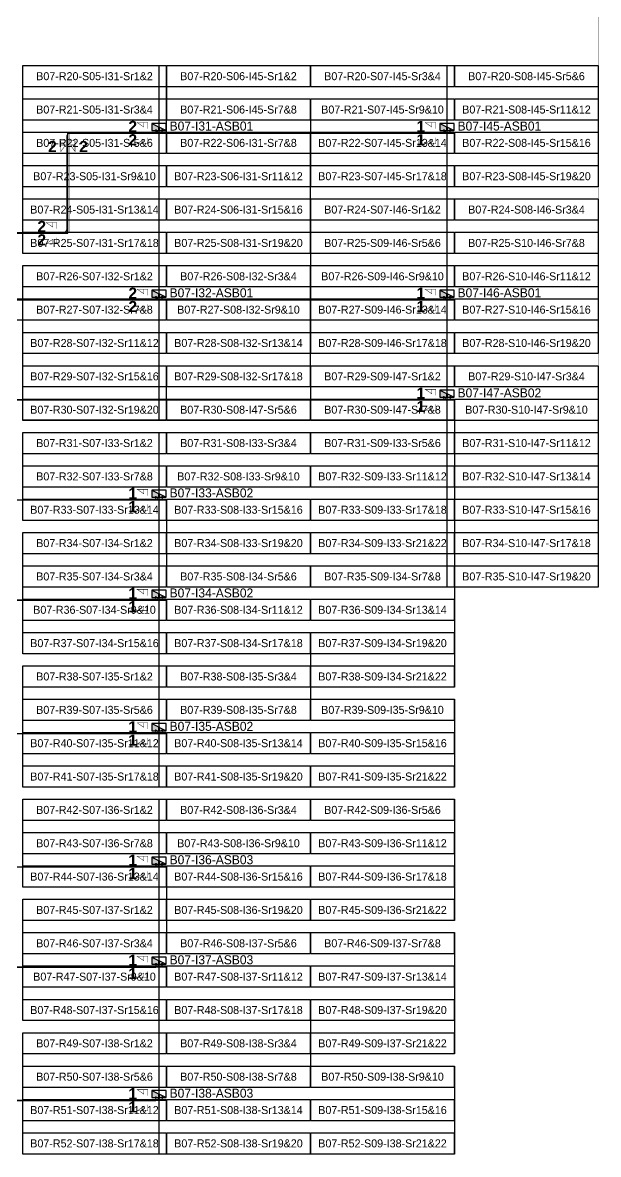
# Model space of a CAD drawing. Header units: metres. Extents: x 532315 to 532639, y 2674519 to 2674914.
# Drawn here: x 532509 to 532638.5, y 2674519.2 to 2674773.7 of the extents above; entities that cross this region are included whole.
import ezdxf
from ezdxf.enums import TextEntityAlignment as Align

# ---------------------------------------------------------------- set-up
doc = ezdxf.new("R2010")
doc.units = ezdxf.units.M
doc.header["$MEASUREMENT"] = 0
doc.layers.add('Boundary-12.5 MW Block', color=6, linetype='Continuous', lineweight=9)
doc.layers.add('PILE', color=1, linetype='Continuous', lineweight=15)
for name, color, linetype in [('DC Trench BL-07', 40, 'Continuous'), ('E-Inverter Grouping', 2, 'Continuous'), ('Inverter Block-07', 7, 'Continuous'), ('LT Cable(AG) INV to LT Panel BL-07', 2, 'Continuous'), ('Messenger Wire-BL07 (Master Path)', 30, 'Continuous'), ('Messenger Wire-Bl07 (MW Path)', 191, 'Continuous'), ('MMS Table Block-07', 8, 'Continuous'), ('Section Marking BL-07', 2, 'Continuous')]:
    doc.layers.add(name, color=color, linetype=linetype)
doc.styles.add('BoldTextStyle', font='arialbd.ttf')
doc.styles.get("Standard").update_dxf_attribs({"font": 'Adani Regular.ttf'})

# ---------------------------------------------------------------- blocks, each defined once
blk = doc.blocks.new('MMS Table (32.292 x 4.788)')
at = {"color": 0}
blk.add_lwpolyline([(0, -0.002), (0, 4.786), (32.292, 4.786), (32.292, -0.002)], close=True, dxfattribs=at)
at = {"color": 7}
blk.add_attdef('ID1', text='', height=1.8, dxfattribs=at).set_placement((16.146, 2.392), align=Align.MIDDLE_CENTER)
blk = doc.blocks.new('Inverter Block')
h = blk.add_hatch(color=0)
h.dxf.hatch_style = 1
h.paths.add_polyline_path([(-1.46, 2.27), (-1.46, 0.85), (1.46, 0.85)])
at = {"color": 0}
blk.add_lwpolyline([(1.46, 2.27), (-1.46, 2.27), (-1.46, 0.85), (1.46, 0.85)], close=True, dxfattribs=at)
blk.add_lwpolyline([(-1.46, 2.27), (1.46, 0.85)], dxfattribs=at)
at = {"layer": 'PILE'}
for centre in [(-0.61, 0.85), (0.61, 0.85)]:
    blk.add_circle(centre, 0.156, dxfattribs=at)
at = {"color": 7}
blk.add_attdef('ID', (-1.46, 3.01), '', height=1.8, dxfattribs=at)

msp = doc.modelspace()

# ---------------------------------------------------------------- linework, layer by layer
at = {"layer": 'Boundary-12.5 MW Block', "const_width": 0.05}
msp.add_lwpolyline([(532314.66, 2674914.08), (532638.48, 2674914.08), (532638.48, 2674646.79), (532606.09, 2674646.79), (532606.09, 2674519.29), (532314.66, 2674519.29)], close=True, dxfattribs=at)
at = {"layer": 'DC Trench BL-07', "color": 40, "const_width": 0.15}
for points in [[(532539.81, 2674764.08), (532539.51, 2674764.08), (532539.51, 2674684.29), (532539.81, 2674684.29)], [(532604.6, 2674764.08), (532604.3, 2674764.08), (532604.3, 2674646.79), (532604.6, 2674646.79)], [(532539.81, 2674681.58), (532539.51, 2674681.58), (532539.51, 2674601.79), (532539.81, 2674601.79)], [(532539.81, 2674599.08), (532539.51, 2674599.08), (532539.51, 2674519.29), (532539.81, 2674519.29)]]:
    msp.add_lwpolyline(points, close=True, dxfattribs=at)
at = {"layer": 'E-Inverter Grouping', "color": 3}
for points in [[(532541.3, 2674749.08), (532573.7, 2674749.08), (532573.7, 2674721.79), (532509.01, 2674721.79), (532509.01, 2674764.08), (532541.3, 2674764.08)], [(532638.48, 2674736.79), (532573.8, 2674736.79), (532573.8, 2674751.79), (532541.4, 2674751.79), (532541.4, 2674764.08), (532638.48, 2674764.08)], [(532638.48, 2674699.29), (532573.8, 2674699.29), (532573.8, 2674734.08), (532638.48, 2674734.08)], [(532573.7, 2674691.79), (532541.3, 2674691.79), (532541.3, 2674684.29), (532509.01, 2674684.29), (532509.01, 2674706.79), (532476.62, 2674706.79), (532476.62, 2674711.58), (532509.01, 2674711.58), (532509.01, 2674719.08), (532573.7, 2674719.08)], [(532573.8, 2674689.08), (532573.8, 2674696.58), (532638.48, 2674696.58), (532638.48, 2674646.79), (532606.19, 2674646.79), (532606.19, 2674684.29), (532541.4, 2674684.29), (532541.4, 2674689.08)]]:
    msp.add_lwpolyline(points, close=True, dxfattribs=at)
at = {"layer": 'E-Inverter Grouping'}
for points in [[(532606.14, 2674654.29), (532541.45, 2674654.29), (532541.45, 2674661.79), (532509.06, 2674661.79), (532509.06, 2674681.58), (532606.14, 2674681.58)], [(532606.14, 2674624.29), (532573.85, 2674624.29), (532573.85, 2674631.79), (532509.06, 2674631.79), (532509.06, 2674659.08), (532541.35, 2674659.08), (532541.35, 2674651.58), (532606.14, 2674651.58)], [(532573.75, 2674621.58), (532606.14, 2674621.58), (532606.14, 2674601.79), (532509.06, 2674601.79), (532509.06, 2674629.08), (532573.75, 2674629.08)], [(532606.14, 2674571.79), (532541.45, 2674571.79), (532541.45, 2674579.29), (532509.06, 2674579.29), (532509.06, 2674599.08), (532606.14, 2674599.08)], [(532606.14, 2674541.79), (532573.85, 2674541.79), (532573.85, 2674549.29), (532509.06, 2674549.29), (532509.06, 2674576.58), (532541.35, 2674576.58), (532541.35, 2674569.08), (532606.14, 2674569.08)], [(532573.75, 2674539.08), (532606.14, 2674539.08), (532606.14, 2674519.29), (532509.06, 2674519.29), (532509.06, 2674546.58), (532573.75, 2674546.58)]]:
    msp.add_lwpolyline(points, close=True, dxfattribs=at)
at = {"layer": 'LT Cable(AG) INV to LT Panel BL-07', "color": 5}
for points in [[(532471.42, 2674745.95), (532466.95, 2674745.95, 0.041787), (532466.8, 2674745.93), (532464.47, 2674745.54, -0.041787), (532464.32, 2674745.53), (532461.37, 2674745.53, 0.414214), (532460.47, 2674744.63), (532460.47, 2674727.68, 0.06966), (532460.51, 2674727.43), (532460.61, 2674727.08, -0.06966), (532460.64, 2674726.83), (532460.64, 2674726.53), (532518.14, 2674726.53, 0.414214), (532519.04, 2674727.43), (532519.04, 2674748.13, -0.414214), (532519.94, 2674749.03), (532603.55, 2674749.03, 0.414214), (532604.45, 2674749.93), (532604.45, 2674750.19)], [(532471.42, 2674745.92), (532466.95, 2674745.92, 0.041787), (532466.8, 2674745.91), (532464.47, 2674745.51, -0.041787), (532464.32, 2674745.5), (532461.4, 2674745.5, 0.414214), (532460.5, 2674744.6), (532460.5, 2674727.68, 0.06966), (532460.53, 2674727.43), (532460.63, 2674727.08, -0.06966), (532460.67, 2674726.84), (532460.67, 2674726.55), (532518.11, 2674726.55, 0.414214), (532519.01, 2674727.45), (532519.01, 2674748.15, -0.414214), (532519.91, 2674749.05), (532538.76, 2674749.05, 0.414214), (532539.66, 2674749.95), (532539.66, 2674750.19)], [(532467.28, 2674746.17), (532466.95, 2674746.17, 0.041787), (532466.8, 2674746.16), (532464.47, 2674745.76, -0.041787), (532464.32, 2674745.75), (532461.15, 2674745.75, 0.414214), (532460.25, 2674744.85), (532460.25, 2674727.64, 0.06966), (532460.28, 2674727.4), (532460.38, 2674727.05, -0.06966), (532460.42, 2674726.8), (532460.42, 2674532.2, 0.414214), (532461.32, 2674531.3), (532538.76, 2674531.3, 0.414214), (532539.66, 2674532.2), (532539.66, 2674532.69)], [(532467.28, 2674746.15), (532466.95, 2674746.15, 0.041787), (532466.8, 2674746.13), (532464.47, 2674745.74, -0.041787), (532464.32, 2674745.73), (532461.17, 2674745.73, 0.414214), (532460.27, 2674744.83), (532460.27, 2674727.65, 0.06966), (532460.31, 2674727.4), (532460.41, 2674727.05, -0.06966), (532460.44, 2674726.81), (532460.44, 2674562.23, 0.414214), (532461.34, 2674561.33), (532538.76, 2674561.33, 0.414214), (532539.66, 2674562.23), (532539.66, 2674562.69)], [(532467.28, 2674746.12), (532466.95, 2674746.12, 0.041787), (532466.8, 2674746.11), (532464.47, 2674745.71, -0.041787), (532464.32, 2674745.7), (532461.2, 2674745.7, 0.414214), (532460.3, 2674744.8), (532460.3, 2674727.65, 0.06966), (532460.33, 2674727.4), (532460.43, 2674727.06, -0.06966), (532460.47, 2674726.81), (532460.47, 2674584.75, 0.414214), (532461.37, 2674583.85), (532538.76, 2674583.85, 0.414214), (532539.66, 2674584.75), (532539.66, 2674585.19)], [(532469.27, 2674746.1), (532466.95, 2674746.1, 0.041787), (532466.8, 2674746.08), (532464.47, 2674745.69, -0.041787), (532464.32, 2674745.68), (532461.22, 2674745.68, 0.414214), (532460.32, 2674744.78), (532460.32, 2674727.66, 0.06966), (532460.36, 2674727.41), (532460.46, 2674727.06, -0.06966), (532460.49, 2674726.81), (532460.49, 2674614.78, 0.414214), (532461.39, 2674613.88), (532538.76, 2674613.88, 0.414214), (532539.66, 2674614.78), (532539.66, 2674615.19)], [(532469.27, 2674746.07), (532466.95, 2674746.07, 0.041787), (532466.8, 2674746.06), (532464.47, 2674745.66, -0.041787), (532464.32, 2674745.65), (532461.25, 2674745.65, 0.414214), (532460.35, 2674744.75), (532460.35, 2674727.66, 0.06966), (532460.38, 2674727.41), (532460.48, 2674727.06, -0.06966), (532460.52, 2674726.82), (532460.52, 2674644.8, 0.414214), (532461.42, 2674643.9), (532538.76, 2674643.9, 0.414214), (532539.66, 2674644.8), (532539.66, 2674645.19)], [(532469.27, 2674746.05), (532466.95, 2674746.05, 0.041787), (532466.8, 2674746.03), (532464.47, 2674745.64, -0.041787), (532464.32, 2674745.63), (532461.27, 2674745.63, 0.414214), (532460.37, 2674744.73), (532460.37, 2674727.66, 0.06966), (532460.41, 2674727.42), (532460.51, 2674727.07, -0.06966), (532460.54, 2674726.82), (532460.54, 2674667.33, 0.414214), (532461.44, 2674666.43), (532538.76, 2674666.43, 0.414214), (532539.66, 2674667.33), (532539.66, 2674667.69)], [(532469.27, 2674746.02), (532466.95, 2674746.02, 0.041787), (532466.8, 2674746.01), (532464.47, 2674745.61, -0.041787), (532464.32, 2674745.6), (532461.3, 2674745.6, 0.414214), (532460.4, 2674744.7), (532460.4, 2674727.67, 0.06966), (532460.43, 2674727.42), (532460.53, 2674727.07, -0.06966), (532460.57, 2674726.82), (532460.57, 2674689.85, 0.414214), (532461.47, 2674688.95), (532603.55, 2674688.95, 0.414214), (532604.45, 2674689.85), (532604.45, 2674690.19)], [(532471.42, 2674746), (532466.95, 2674746, 0.041787), (532466.8, 2674745.98), (532464.47, 2674745.59, -0.041787), (532464.32, 2674745.58), (532461.32, 2674745.58, 0.414214), (532460.42, 2674744.68), (532460.42, 2674727.67, 0.06966), (532460.46, 2674727.42), (532460.56, 2674727.07, -0.06966), (532460.59, 2674726.83), (532460.59, 2674712.38, 0.414214), (532461.49, 2674711.48), (532603.55, 2674711.48, 0.414214), (532604.45, 2674712.38), (532604.45, 2674712.69)], [(532471.42, 2674745.97), (532466.95, 2674745.97, 0.041787), (532466.8, 2674745.96), (532464.47, 2674745.56, -0.041787), (532464.32, 2674745.55), (532461.35, 2674745.55, 0.414214), (532460.45, 2674744.65), (532460.45, 2674727.67, 0.06966), (532460.48, 2674727.43), (532460.58, 2674727.08, -0.06966), (532460.62, 2674726.83), (532460.62, 2674712.4, 0.414214), (532461.52, 2674711.5), (532538.76, 2674711.5, 0.414214), (532539.66, 2674712.4), (532539.66, 2674712.69)]]:
    msp.add_lwpolyline(points, format="xyb", dxfattribs=at)
at = {"layer": 'Messenger Wire-BL07 (Master Path)'}
for points in [[(532519.19, 2674726.38), (532519.19, 2674748.88)], [(532519.19, 2674748.88), (532606.09, 2674748.88)], [(532460.49, 2674726.38), (532519.19, 2674726.38)], [(532460.49, 2674711.38), (532606.09, 2674711.38)], [(532460.49, 2674688.88), (532606.09, 2674688.88)], [(532460.49, 2674666.38), (532541.3, 2674666.38)], [(532460.49, 2674643.88), (532541.3, 2674643.88)], [(532460.49, 2674613.88), (532541.3, 2674613.88)], [(532460.49, 2674583.88), (532541.3, 2674583.88)], [(532444.23, 2674561.38), (532541.3, 2674561.38)], [(532379.44, 2674531.38), (532541.3, 2674531.38)]]:
    msp.add_lwpolyline(points, dxfattribs=at)
at = {"layer": 'Messenger Wire-Bl07 (MW Path)', "const_width": 0.1}
for points in [[(532519.19, 2674748.88), (532606.09, 2674748.88)], [(532519.44, 2674726.38), (532519.44, 2674748.88)], [(532460.49, 2674726.38), (532519.19, 2674726.38)], [(532460.49, 2674711.38), (532606.09, 2674711.38)], [(532460.49, 2674688.88), (532606.09, 2674688.88)], [(532460.49, 2674666.38), (532541.3, 2674666.38)], [(532460.49, 2674643.88), (532541.3, 2674643.88)], [(532460.49, 2674613.88), (532541.3, 2674613.88)], [(532460.49, 2674583.88), (532541.3, 2674583.88)], [(532444.23, 2674561.38), (532541.3, 2674561.38)], [(532379.44, 2674531.38), (532541.3, 2674531.38)]]:
    msp.add_lwpolyline(points, dxfattribs=at)
at = {"layer": 'Section Marking BL-07', "color": 94, "lineweight": 35, "true_color": 0x00a500, "const_width": 0.1}
for points in [[(532537.16, 2674749.88), (532537.16, 2674751.27), (532534.76, 2674751.27), (532536.24, 2674750.26), (532536.24, 2674751.27)], [(532601.95, 2674749.88), (532601.95, 2674751.27), (532599.55, 2674751.27), (532601.03, 2674750.26), (532601.03, 2674751.27)], [(532537.16, 2674747.88), (532537.16, 2674746.49), (532534.76, 2674746.49), (532536.24, 2674747.5), (532536.24, 2674746.49)], [(532601.95, 2674747.88), (532601.95, 2674746.49), (532599.55, 2674746.49), (532601.03, 2674747.5), (532601.03, 2674746.49)], [(532518.99, 2674747.13), (532517.6, 2674747.13), (532517.6, 2674744.73), (532518.61, 2674746.21), (532517.6, 2674746.21)], [(532519.39, 2674747.13), (532520.78, 2674747.13), (532520.78, 2674744.73), (532519.77, 2674746.21), (532520.78, 2674746.21)], [(532516.69, 2674727.38), (532516.69, 2674728.77), (532514.29, 2674728.77), (532515.77, 2674727.76), (532515.77, 2674728.77)], [(532516.69, 2674725.38), (532516.69, 2674723.99), (532514.29, 2674723.99), (532515.77, 2674725), (532515.77, 2674723.99)], [(532537.16, 2674712.38), (532537.16, 2674713.77), (532534.76, 2674713.77), (532536.24, 2674712.76), (532536.24, 2674713.77)], [(532601.95, 2674712.38), (532601.95, 2674713.77), (532599.55, 2674713.77), (532601.03, 2674712.76), (532601.03, 2674713.77)], [(532537.16, 2674710.38), (532537.16, 2674708.99), (532534.76, 2674708.99), (532536.24, 2674710), (532536.24, 2674708.99)], [(532601.95, 2674710.38), (532601.95, 2674708.99), (532599.55, 2674708.99), (532601.03, 2674710), (532601.03, 2674708.99)], [(532601.95, 2674689.88), (532601.95, 2674691.27), (532599.55, 2674691.27), (532601.03, 2674690.26), (532601.03, 2674691.27)], [(532601.95, 2674687.88), (532601.95, 2674686.49), (532599.55, 2674686.49), (532601.03, 2674687.5), (532601.03, 2674686.49)], [(532537.16, 2674667.38), (532537.16, 2674668.77), (532534.76, 2674668.77), (532536.24, 2674667.76), (532536.24, 2674668.77)], [(532537.16, 2674665.38), (532537.16, 2674663.99), (532534.76, 2674663.99), (532536.24, 2674665), (532536.24, 2674663.99)], [(532537.16, 2674644.88), (532537.16, 2674646.27), (532534.76, 2674646.27), (532536.24, 2674645.26), (532536.24, 2674646.27)], [(532537.16, 2674642.88), (532537.16, 2674641.49), (532534.76, 2674641.49), (532536.24, 2674642.5), (532536.24, 2674641.49)], [(532537.16, 2674614.88), (532537.16, 2674616.27), (532534.76, 2674616.27), (532536.24, 2674615.26), (532536.24, 2674616.27)], [(532537.16, 2674612.88), (532537.16, 2674611.49), (532534.76, 2674611.49), (532536.24, 2674612.5), (532536.24, 2674611.49)], [(532537.16, 2674584.88), (532537.16, 2674586.27), (532534.76, 2674586.27), (532536.24, 2674585.26), (532536.24, 2674586.27)], [(532537.16, 2674582.88), (532537.16, 2674581.49), (532534.76, 2674581.49), (532536.24, 2674582.5), (532536.24, 2674581.49)], [(532537.16, 2674562.38), (532537.16, 2674563.77), (532534.76, 2674563.77), (532536.24, 2674562.76), (532536.24, 2674563.77)], [(532537.16, 2674560.38), (532537.16, 2674558.99), (532534.76, 2674558.99), (532536.24, 2674560), (532536.24, 2674558.99)], [(532537.16, 2674532.38), (532537.16, 2674533.77), (532534.76, 2674533.77), (532536.24, 2674532.76), (532536.24, 2674533.77)], [(532537.16, 2674530.38), (532537.16, 2674528.99), (532534.76, 2674528.99), (532536.24, 2674530), (532536.24, 2674528.99)]]:
    msp.add_lwpolyline(points, dxfattribs=at)

# ---------------------------------------------------------------- block references
at = {"layer": 'Inverter Block-07'}
ref = msp.add_blockref('Inverter Block', (532539.66, 2674748.52), dxfattribs=dict(at, xscale=1.124999999976148, yscale=1.124999999976148, zscale=1.124999999976148))
ref.add_attrib('ID', 'B07-I31-ASB01', (532542.05, 2674749.46), dxfattribs={"layer": '0', "color": 7, "height": 2.025})
ref = msp.add_blockref('Inverter Block', (532604.45, 2674748.52), dxfattribs=dict(at, xscale=1.124999999976148, yscale=1.124999999976148, zscale=1.124999999976148))
ref.add_attrib('ID', 'B07-I45-ASB01', (532606.83, 2674749.46), dxfattribs={"layer": '0', "color": 7, "height": 2.025})
ref = msp.add_blockref('Inverter Block', (532539.66, 2674711.02), dxfattribs=dict(at, xscale=1.124999999976148, yscale=1.124999999976148, zscale=1.124999999976148))
ref.add_attrib('ID', 'B07-I32-ASB01', (532542.05, 2674711.96), dxfattribs={"layer": '0', "color": 7, "height": 2.025})
ref = msp.add_blockref('Inverter Block', (532604.45, 2674711.02), dxfattribs=dict(at, xscale=1.124999999976148, yscale=1.124999999976148, zscale=1.124999999976148))
ref.add_attrib('ID', 'B07-I46-ASB01', (532606.83, 2674711.96), dxfattribs={"layer": '0', "color": 7, "height": 2.025})
ref = msp.add_blockref('Inverter Block', (532604.45, 2674688.52), dxfattribs=dict(at, xscale=1.124999999976148, yscale=1.124999999976148, zscale=1.124999999976148))
ref.add_attrib('ID', 'B07-I47-ASB02', (532606.83, 2674689.46), dxfattribs={"layer": '0', "color": 7, "height": 2.025})
ref = msp.add_blockref('Inverter Block', (532539.66, 2674666.02), dxfattribs=dict(at, xscale=1.124999999976148, yscale=1.124999999976148, zscale=1.124999999976148))
ref.add_attrib('ID', 'B07-I33-ASB02', (532542.05, 2674666.96), dxfattribs={"layer": '0', "color": 7, "height": 2.025})
ref = msp.add_blockref('Inverter Block', (532539.66, 2674643.52), dxfattribs=dict(at, xscale=1.124999999976148, yscale=1.124999999976148, zscale=1.124999999976148))
ref.add_attrib('ID', 'B07-I34-ASB02', (532542.05, 2674644.46), dxfattribs={"layer": '0', "color": 7, "height": 2.025})
ref = msp.add_blockref('Inverter Block', (532539.66, 2674613.52), dxfattribs=dict(at, xscale=1.124999999976148, yscale=1.124999999976148, zscale=1.124999999976148))
ref.add_attrib('ID', 'B07-I35-ASB02', (532542.05, 2674614.46), dxfattribs={"layer": '0', "color": 7, "height": 2.025})
ref = msp.add_blockref('Inverter Block', (532539.66, 2674583.52), dxfattribs=dict(at, xscale=1.124999999976148, yscale=1.124999999976148, zscale=1.124999999976148))
ref.add_attrib('ID', 'B07-I36-ASB03', (532542.05, 2674584.46), dxfattribs={"layer": '0', "color": 7, "height": 2.025})
ref = msp.add_blockref('Inverter Block', (532539.66, 2674561.02), dxfattribs=dict(at, xscale=1.124999999976148, yscale=1.124999999976148, zscale=1.124999999976148))
ref.add_attrib('ID', 'B07-I37-ASB03', (532542.05, 2674561.96), dxfattribs={"layer": '0', "color": 7, "height": 2.025})
ref = msp.add_blockref('Inverter Block', (532539.66, 2674531.02), dxfattribs=dict(at, xscale=1.124999999976148, yscale=1.124999999976148, zscale=1.124999999976148))
ref.add_attrib('ID', 'B07-I38-ASB03', (532542.05, 2674531.96), dxfattribs={"layer": '0', "color": 7, "height": 2.025})
at = {"layer": 'MMS Table Block-07'}
for p, values in [((532509.01, 2674759.29), {'ID1': 'B07-R20-S05-I31-Sr1&2'}), ((532541.4, 2674759.29), {'ID1': 'B07-R20-S06-I45-Sr1&2'}), ((532573.8, 2674759.29), {'ID1': 'B07-R20-S07-I45-Sr3&4'}), ((532606.19, 2674759.29), {'ID1': 'B07-R20-S08-I45-Sr5&6'}), ((532509.01, 2674751.79), {'ID1': 'B07-R21-S05-I31-Sr3&4'}), ((532541.4, 2674751.79), {'ID1': 'B07-R21-S06-I45-Sr7&8'}), ((532573.8, 2674751.79), {'ID1': 'B07-R21-S07-I45-Sr9&10'}), ((532606.19, 2674751.79), {'ID1': 'B07-R21-S08-I45-Sr11&12'}), ((532509.01, 2674744.29), {'ID1': 'B07-R22-S05-I31-Sr5&6'}), ((532541.4, 2674744.29), {'ID1': 'B07-R22-S06-I31-Sr7&8'}), ((532573.8, 2674744.29), {'ID1': 'B07-R22-S07-I45-Sr13&14'}), ((532606.19, 2674744.29), {'ID1': 'B07-R22-S08-I45-Sr15&16'}), ((532509.01, 2674736.79), {'ID1': 'B07-R23-S05-I31-Sr9&10'}), ((532541.4, 2674736.79), {'ID1': 'B07-R23-S06-I31-Sr11&12'}), ((532573.8, 2674736.79), {'ID1': 'B07-R23-S07-I45-Sr17&18'}), ((532606.19, 2674736.79), {'ID1': 'B07-R23-S08-I45-Sr19&20'}), ((532509.01, 2674729.29), {'ID1': 'B07-R24-S05-I31-Sr13&14'}), ((532541.4, 2674729.29), {'ID1': 'B07-R24-S06-I31-Sr15&16'}), ((532573.8, 2674729.29), {'ID1': 'B07-R24-S07-I46-Sr1&2'}), ((532606.19, 2674729.29), {'ID1': 'B07-R24-S08-I46-Sr3&4'}), ((532509.01, 2674721.79), {'ID1': 'B07-R25-S07-I31-Sr17&18'}), ((532541.4, 2674721.79), {'ID1': 'B07-R25-S08-I31-Sr19&20'}), ((532573.8, 2674721.79), {'ID1': 'B07-R25-S09-I46-Sr5&6'}), ((532606.19, 2674721.79), {'ID1': 'B07-R25-S10-I46-Sr7&8'}), ((532509.01, 2674714.29), {'ID1': 'B07-R26-S07-I32-Sr1&2'}), ((532541.4, 2674714.29), {'ID1': 'B07-R26-S08-I32-Sr3&4'}), ((532573.8, 2674714.29), {'ID1': 'B07-R26-S09-I46-Sr9&10'}), ((532606.19, 2674714.29), {'ID1': 'B07-R26-S10-I46-Sr11&12'}), ((532509.01, 2674706.79), {'ID1': 'B07-R27-S07-I32-Sr7&8'}), ((532541.4, 2674706.79), {'ID1': 'B07-R27-S08-I32-Sr9&10'}), ((532573.8, 2674706.79), {'ID1': 'B07-R27-S09-I46-Sr13&14'}), ((532606.19, 2674706.79), {'ID1': 'B07-R27-S10-I46-Sr15&16'}), ((532509.01, 2674699.29), {'ID1': 'B07-R28-S07-I32-Sr11&12'}), ((532541.4, 2674699.29), {'ID1': 'B07-R28-S08-I32-Sr13&14'}), ((532573.8, 2674699.29), {'ID1': 'B07-R28-S09-I46-Sr17&18'}), ((532606.19, 2674699.29), {'ID1': 'B07-R28-S10-I46-Sr19&20'}), ((532509.01, 2674691.79), {'ID1': 'B07-R29-S07-I32-Sr15&16'}), ((532541.4, 2674691.79), {'ID1': 'B07-R29-S08-I32-Sr17&18'}), ((532573.8, 2674691.79), {'ID1': 'B07-R29-S09-I47-Sr1&2'}), ((532606.19, 2674691.79), {'ID1': 'B07-R29-S10-I47-Sr3&4'}), ((532509.01, 2674684.29), {'ID1': 'B07-R30-S07-I32-Sr19&20'}), ((532541.4, 2674684.29), {'ID1': 'B07-R30-S08-I47-Sr5&6'}), ((532573.8, 2674684.29), {'ID1': 'B07-R30-S09-I47-Sr7&8'}), ((532606.19, 2674684.29), {'ID1': 'B07-R30-S10-I47-Sr9&10'}), ((532509.01, 2674676.79), {'ID1': 'B07-R31-S07-I33-Sr1&2'}), ((532541.4, 2674676.79), {'ID1': 'B07-R31-S08-I33-Sr3&4'}), ((532573.8, 2674676.79), {'ID1': 'B07-R31-S09-I33-Sr5&6'}), ((532606.19, 2674676.79), {'ID1': 'B07-R31-S10-I47-Sr11&12'}), ((532509.01, 2674669.29), {'ID1': 'B07-R32-S07-I33-Sr7&8'}), ((532541.4, 2674669.29), {'ID1': 'B07-R32-S08-I33-Sr9&10'}), ((532573.8, 2674669.29), {'ID1': 'B07-R32-S09-I33-Sr11&12'}), ((532606.19, 2674669.29), {'ID1': 'B07-R32-S10-I47-Sr13&14'}), ((532509.01, 2674661.79), {'ID1': 'B07-R33-S07-I33-Sr13&14'}), ((532541.4, 2674661.79), {'ID1': 'B07-R33-S08-I33-Sr15&16'}), ((532573.8, 2674661.79), {'ID1': 'B07-R33-S09-I33-Sr17&18'}), ((532606.19, 2674661.79), {'ID1': 'B07-R33-S10-I47-Sr15&16'}), ((532509.01, 2674654.29), {'ID1': 'B07-R34-S07-I34-Sr1&2'}), ((532541.4, 2674654.29), {'ID1': 'B07-R34-S08-I33-Sr19&20'}), ((532573.8, 2674654.29), {'ID1': 'B07-R34-S09-I33-Sr21&22'}), ((532606.19, 2674654.29), {'ID1': 'B07-R34-S10-I47-Sr17&18'}), ((532509.01, 2674646.79), {'ID1': 'B07-R35-S07-I34-Sr3&4'}), ((532541.4, 2674646.79), {'ID1': 'B07-R35-S08-I34-Sr5&6'}), ((532573.8, 2674646.79), {'ID1': 'B07-R35-S09-I34-Sr7&8'}), ((532606.19, 2674646.79), {'ID1': 'B07-R35-S10-I47-Sr19&20'}), ((532509.01, 2674639.29), {'ID1': 'B07-R36-S07-I34-Sr9&10'}), ((532541.4, 2674639.29), {'ID1': 'B07-R36-S08-I34-Sr11&12'}), ((532573.8, 2674639.29), {'ID1': 'B07-R36-S09-I34-Sr13&14'}), ((532509.01, 2674631.79), {'ID1': 'B07-R37-S07-I34-Sr15&16'}), ((532541.4, 2674631.79), {'ID1': 'B07-R37-S08-I34-Sr17&18'}), ((532573.8, 2674631.79), {'ID1': 'B07-R37-S09-I34-Sr19&20'}), ((532509.01, 2674624.29), {'ID1': 'B07-R38-S07-I35-Sr1&2'}), ((532541.4, 2674624.29), {'ID1': 'B07-R38-S08-I35-Sr3&4'}), ((532573.8, 2674624.29), {'ID1': 'B07-R38-S09-I34-Sr21&22'}), ((532509.01, 2674616.79), {'ID1': 'B07-R39-S07-I35-Sr5&6'}), ((532541.4, 2674616.79), {'ID1': 'B07-R39-S08-I35-Sr7&8'}), ((532573.8, 2674616.79), {'ID1': 'B07-R39-S09-I35-Sr9&10'}), ((532509.01, 2674609.29), {'ID1': 'B07-R40-S07-I35-Sr11&12'}), ((532541.4, 2674609.29), {'ID1': 'B07-R40-S08-I35-Sr13&14'}), ((532573.8, 2674609.29), {'ID1': 'B07-R40-S09-I35-Sr15&16'}), ((532509.01, 2674601.79), {'ID1': 'B07-R41-S07-I35-Sr17&18'}), ((532541.4, 2674601.79), {'ID1': 'B07-R41-S08-I35-Sr19&20'}), ((532573.8, 2674601.79), {'ID1': 'B07-R41-S09-I35-Sr21&22'}), ((532509.01, 2674594.29), {'ID1': 'B07-R42-S07-I36-Sr1&2'}), ((532541.4, 2674594.29), {'ID1': 'B07-R42-S08-I36-Sr3&4'}), ((532573.8, 2674594.29), {'ID1': 'B07-R42-S09-I36-Sr5&6'}), ((532509.01, 2674586.79), {'ID1': 'B07-R43-S07-I36-Sr7&8'}), ((532541.4, 2674586.79), {'ID1': 'B07-R43-S08-I36-Sr9&10'}), ((532573.8, 2674586.79), {'ID1': 'B07-R43-S09-I36-Sr11&12'}), ((532509.01, 2674579.29), {'ID1': 'B07-R44-S07-I36-Sr13&14'}), ((532541.4, 2674579.29), {'ID1': 'B07-R44-S08-I36-Sr15&16'}), ((532573.8, 2674579.29), {'ID1': 'B07-R44-S09-I36-Sr17&18'}), ((532509.01, 2674571.79), {'ID1': 'B07-R45-S07-I37-Sr1&2'}), ((532541.4, 2674571.79), {'ID1': 'B07-R45-S08-I36-Sr19&20'}), ((532573.8, 2674571.79), {'ID1': 'B07-R45-S09-I36-Sr21&22'}), ((532509.01, 2674564.29), {'ID1': 'B07-R46-S07-I37-Sr3&4'}), ((532541.4, 2674564.29), {'ID1': 'B07-R46-S08-I37-Sr5&6'}), ((532573.8, 2674564.29), {'ID1': 'B07-R46-S09-I37-Sr7&8'}), ((532509.01, 2674556.79), {'ID1': 'B07-R47-S07-I37-Sr9&10'}), ((532541.4, 2674556.79), {'ID1': 'B07-R47-S08-I37-Sr11&12'}), ((532573.8, 2674556.79), {'ID1': 'B07-R47-S09-I37-Sr13&14'}), ((532509.01, 2674549.29), {'ID1': 'B07-R48-S07-I37-Sr15&16'}), ((532541.4, 2674549.29), {'ID1': 'B07-R48-S08-I37-Sr17&18'}), ((532573.8, 2674549.29), {'ID1': 'B07-R48-S09-I37-Sr19&20'}), ((532509.01, 2674541.79), {'ID1': 'B07-R49-S07-I38-Sr1&2'}), ((532541.4, 2674541.79), {'ID1': 'B07-R49-S08-I38-Sr3&4'}), ((532573.8, 2674541.79), {'ID1': 'B07-R49-S09-I37-Sr21&22'}), ((532509.01, 2674534.29), {'ID1': 'B07-R50-S07-I38-Sr5&6'}), ((532541.4, 2674534.29), {'ID1': 'B07-R50-S08-I38-Sr7&8'}), ((532573.8, 2674534.29), {'ID1': 'B07-R50-S09-I38-Sr9&10'}), ((532509.01, 2674526.79), {'ID1': 'B07-R51-S07-I38-Sr11&12'}), ((532541.4, 2674526.79), {'ID1': 'B07-R51-S08-I38-Sr13&14'}), ((532573.8, 2674526.79), {'ID1': 'B07-R51-S09-I38-Sr15&16'}), ((532509.01, 2674519.29), {'ID1': 'B07-R52-S07-I38-Sr17&18'}), ((532541.4, 2674519.29), {'ID1': 'B07-R52-S08-I38-Sr19&20'}), ((532573.8, 2674519.29), {'ID1': 'B07-R52-S09-I38-Sr21&22'})]:
    msp.add_blockref('MMS Table (32.292 x 4.788)', p, dxfattribs=at).add_auto_attribs(values)

# ---------------------------------------------------------------- texts
at = {"layer": 'Section Marking BL-07', "color": 94, "true_color": 0x00a500, "style": 'BoldTextStyle'}
for s, p in [('2', (532533.76, 2674750.38)), ('1', (532598.55, 2674750.38)), ('2', (532533.76, 2674747.38)), ('1', (532598.55, 2674747.38)), ('2', (532515.69, 2674745.88)), ('2', (532522.69, 2674745.88)), ('2', (532513.29, 2674727.88)), ('2', (532513.29, 2674724.88)), ('2', (532533.76, 2674712.88)), ('1', (532598.55, 2674712.88)), ('2', (532533.76, 2674709.88)), ('1', (532598.55, 2674709.88)), ('1', (532598.55, 2674690.38)), ('1', (532598.55, 2674687.38)), ('1', (532533.76, 2674667.88)), ('1', (532533.76, 2674664.88)), ('1', (532533.76, 2674645.38)), ('1', (532533.76, 2674642.38)), ('1', (532533.76, 2674615.38)), ('1', (532533.76, 2674612.38)), ('1', (532533.76, 2674585.38)), ('1', (532533.76, 2674582.38)), ('1', (532533.76, 2674562.88)), ('1', (532533.76, 2674559.88)), ('1', (532533.76, 2674532.88)), ('1', (532533.76, 2674529.88))]:
    msp.add_text(s, height=2.5, dxfattribs=at).set_placement(p, align=Align.MIDDLE_CENTER)

doc.saveas('drawing.dxf')
